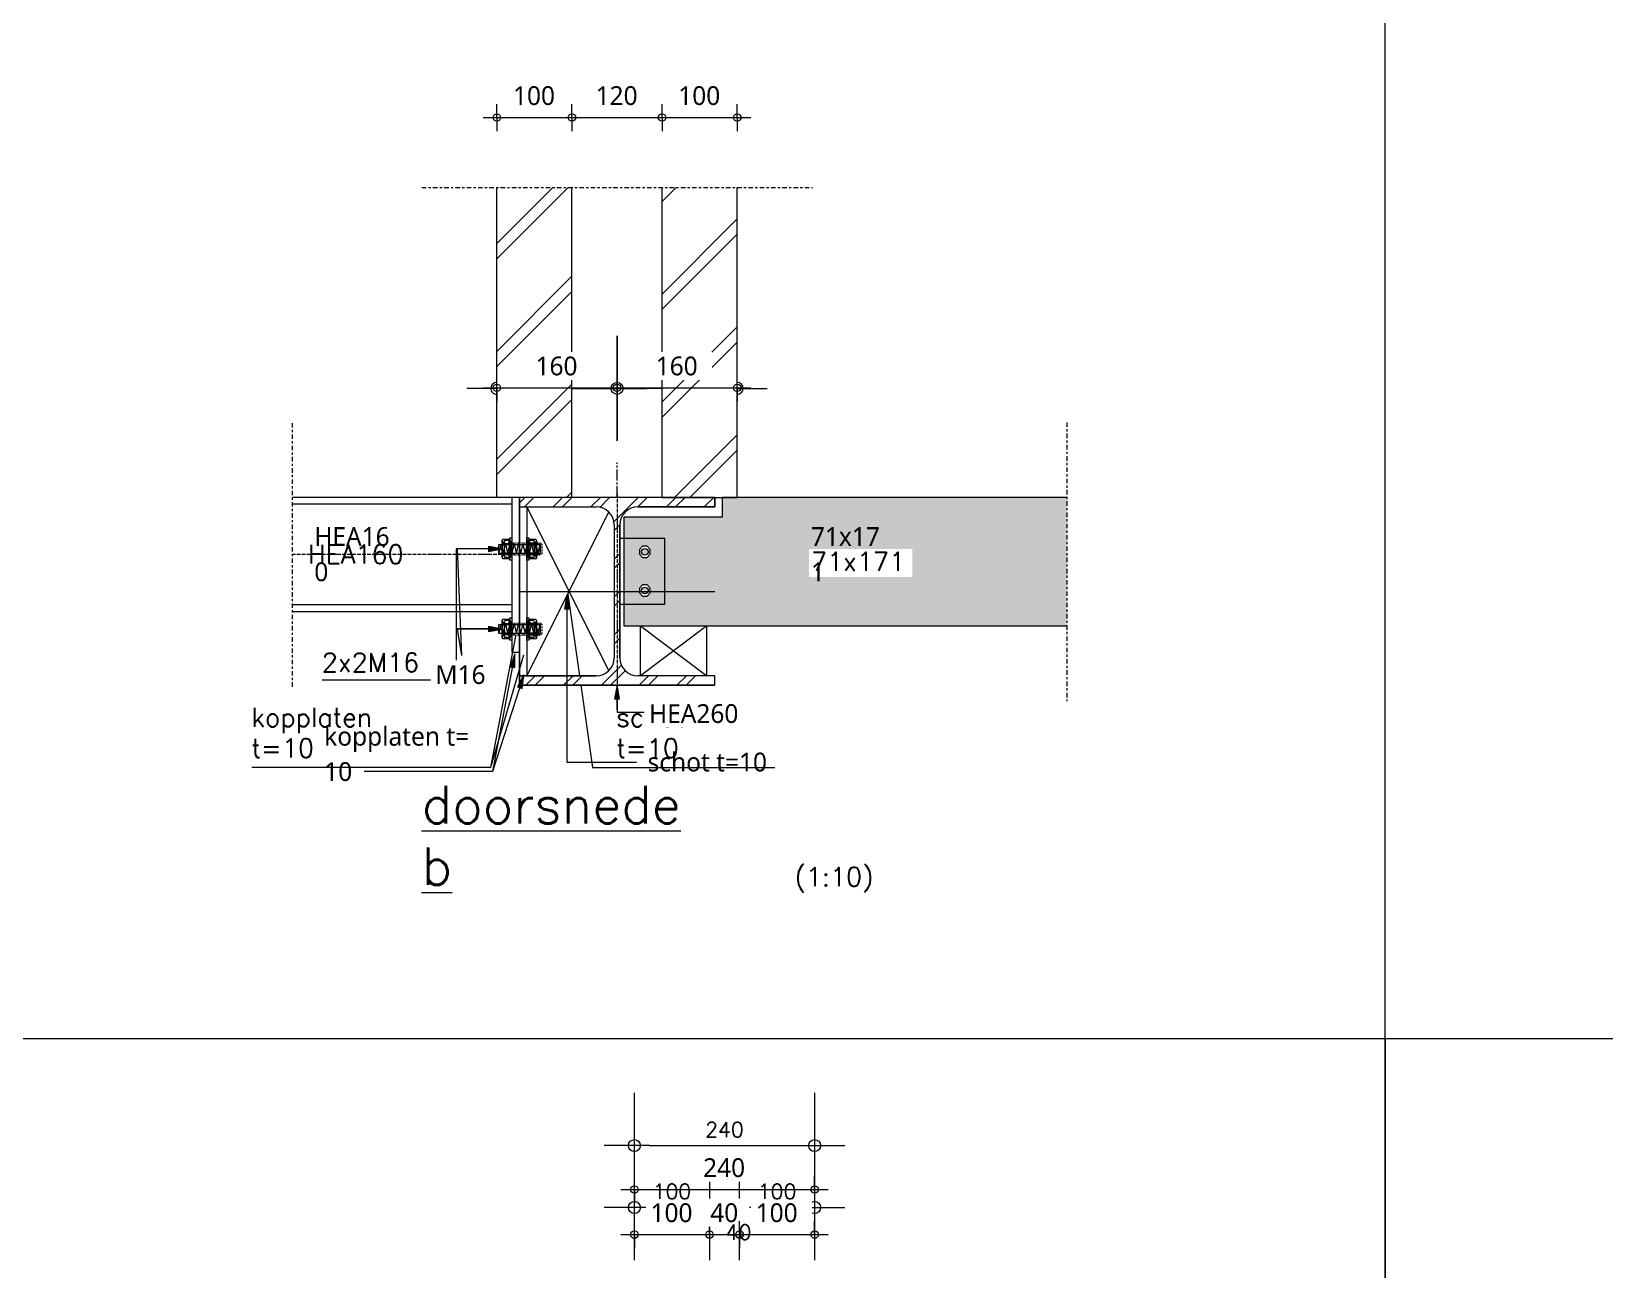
# Model space of a CAD drawing. Header units: millimetres. Extents: x -14163 to 55687, y -143 to 37302.
# Drawn here: x 18803 to 20897, y 29695 to 31343 of the extents above; entities that cross this region are included whole.
import ezdxf

# ---------------------------------------------------------------- set-up
doc = ezdxf.new("R2010")
doc.units = ezdxf.units.MM
for name, pattern in [('Dash', [6.35, 3.175, -3.175]), ('IMPORT-CENTER2 _2_', [571.5, 381, -63.5, 63.5, -63.5]), ('MV_center', [15, 6, -3, 3, -3]), ('MV_hartlijn_staal', [6.6, 5, -0.8, 0, -0.8]), ('Streep 1_1', [2, 1, -1])]:
    doc.linetypes.add(name, pattern=pattern)
for name, color, linetype, lineweight in [('A-ANNO-DIMS', 211, 'Continuous', 13), ('A-ANNO-DIMS-10', 211, 'Continuous', 13), ('A-DETL', 90, 'Continuous', 13), ('A-DETL-GENF', 92, 'Continuous', 18), ('A-DETL-GENF-HDLN', 1, 'Dash', 18), ('A-DETL-IDEN', 3, 'Continuous', 18), ('ARCERING', 55, 'Continuous', 13), ('doorbraakdetails_dwg', 8, 'Continuous', 13), ('G-ANNO-TEXT', 231, 'Continuous', 13), ('MAATVOERING', 1, 'Continuous', 13), ('STAAL', 2, 'Continuous', 13)]:
    doc.layers.add(name, color=color, linetype=linetype, lineweight=lineweight)
doc.styles.add('RomanS', font='romans__.ttf', dxfattribs={"height": 635})
doc.styles.add('RomanS_1', font='romans__.ttf', dxfattribs={"height": 1270})
doc.styles.add('RomanS_2', font='romans__.ttf', dxfattribs={"height": 508})
doc.styles.add('Segoe UI_3', font='segoeui.ttf', dxfattribs={"height": 25})
doc.dimstyles.new('2_5_mm', dxfattribs={"dimscale": 304.8, "dimtxt": 26.184099, "dimasz": 0.032808, "dimexe": 0.059055, "dimexo": 0.0625, "dimgap": 0.029528, "dimtad": 1, "dimdec": 0, "dimzin": 0, "dimdsep": 46, "dimtxsty": 'Segoe UI_3', "dimblk1": 'DOTBLANK', "dimblk2": 'DOTBLANK', "dimsah": 1, "dimcen": 0.09, "dimdle": 0.059055, "dimazin": 0, "dimtfac": 1, "dimtdec": 4, "dimtix": 1, "dimtmove": 0, "dimatfit": 3, "dimfxl": 0.059055, "dimfxlon": 1, "dimtvp": 1, "dimtfill": 1, "dimtolj": 1, "dimtzin": 0, "dimarcsym": 2})
pattern_1 = [(45, (0, 0), (-71.84205, 71.84205), []), (45, (20.32, 0), (-71.84205, 71.84205), [])]

# ---------------------------------------------------------------- blocks, each defined once
blk = doc.blocks.new('doorbraakdetails_dwg_DOT2035-5098677-Details Constructie')
at = {"layer": 'MAATVOERING'}
for p, q in [((0, 17.78), (0, -17.78)), ((-5.08, 0), (10.16, 0))]:
    blk.add_line(p, q, dxfattribs=at)
blk.add_circle((0, 0), 2.03, dxfattribs=at)
blk = doc.blocks.new('doorbraakdetails_dwg_MOER-5098697-Details Constructie')
at = {"layer": 'ARCERING', "color": 2}
for p, q in [((-5.08, 3.74), (-5.08, 0.32)), ((-3.81, 4.06), (3.81, 4.06)), ((-3.81, 0), (3.81, 0)), ((-2.54, 3.74), (-2.54, 0.32)), ((2.54, 3.74), (2.54, 0.32)), ((5.08, 3.74), (5.08, 0.32))]:
    blk.add_line(p, q, dxfattribs=at)
for centre, radius, start, end in [((-3.81, 1.4), 2.66, 61.49293, 118.50707), ((-3.81, 2.66), 2.66, 241.49293, 298.50707), ((0, -6.1), 10.16, 75.52249, 104.47751), ((0, 10.16), 10.16, 255.52249, 284.47751), ((3.81, 1.4), 2.66, 61.49293, 118.50707), ((3.81, 2.66), 2.66, 241.49293, 298.50707)]:
    blk.add_arc(centre, radius, start, end, dxfattribs=at)
blk = doc.blocks.new('doorbraakdetails_dwg_MOER_BOUT_MOER12-5098698-Details Constructie')
at = {"layer": 'ARCERING', "flags": 128}
blk.add_lwpolyline([(-290, 1397), (320, 1251), (-290, 1104), (320, 957), (-290, 810), (320, 664), (-290, 517), (320, 370), (-290, 224), (320, 77), (-290, -70), (320, -216), (-290, -363), (320, -510), (-290, -656), (320, -803), (-290, -950), (320, -1096), (-290, -1243), (320, -1390)], dxfattribs=at)
at = {"layer": 'MAATVOERING', "color": 2, "flags": 128}
blk.add_lwpolyline([(-290, 1397), (320, 1397), (320, -1387), (-290, -1387)], close=True, dxfattribs=at)
at = {"xscale": 112.5, "yscale": 112.5, "zscale": 112.5, "rotation": 180}
for p in [(15, 1042), (15, -538)]:
    blk.add_blockref('doorbraakdetails_dwg_MOER-5098697-Details Constructie', p, dxfattribs=at)
blk = doc.blocks.new('doorbraakdetails_dwg_MOERPLAT-5098699-Details Constructie')
at = {"layer": 'STAAL', "flags": 128}
blk.add_lwpolyline([(-60, 25), (-60, -25), (-25, -63), (25, -63), (60, -25), (60, 25), (25, 63), (-25, 63)], close=True, dxfattribs=at)
at = {"layer": 'STAAL'}
blk.add_circle((0, 0), 38.1, dxfattribs=at)
blk = doc.blocks.new('doorbraakdetails_dwg_HE260A-5098700-Details Constructie')
at = {"layer": 'STAAL', "color": 1, "linetype": 'IMPORT-CENTER2 _2_'}
for p, q in [((0, 0), (0, 1183)), ((0, -7177), (0, -6350))]:
    blk.add_line(p, q, dxfattribs=at)
blk = doc.blocks.new('doorbraakdetails_dwg_DOT2035-V1-Details Constructie')
at = {"color": 250, "lineweight": 13}
blk.add_line((0, 0), (10.16, 0), dxfattribs=at)
for start, end in [(360, 90), (270, 360)]:
    blk.add_arc((0, 0), 2.03, start, end, dxfattribs=at)
blk = doc.blocks.new('doorbraakdetails_dwg_DOT2035-5098676-Details Constructie')
at = {"color": 250, "lineweight": 13}
for p, q in [((0, 17.78), (0, -17.78)), ((-5.08, 0), (10.16, 0))]:
    blk.add_line(p, q, dxfattribs=at)
blk.add_circle((0, 0), 2.03, dxfattribs=at)
blk = doc.blocks.new('doorbraakdetails_dwg-4168051-Details Constructie')
at = {"layer": 'ARCERING'}
h = blk.add_hatch(color=8, dxfattribs=at)
h.paths.add_polyline_path([(124836, 94991), (124836, 99334), (113184, 99334), (113184, 98670), (109862, 98670), (109862, 94991), (124528, 94991)])
h.paths.add_polyline_path([(110646, 96001), (110493, 96001), (110390, 96114), (110390, 96266), (110493, 96378), (110646, 96378), (110749, 96266), (110749, 96114)])
h.paths.add_polyline_path([(110569, 96076), (110599, 96079), (110626, 96091), (110650, 96109), (110668, 96133), (110680, 96160), (110684, 96190), (110680, 96219), (110668, 96247), (110650, 96271), (110626, 96289), (110599, 96300), (110569, 96304), (110540, 96300), (110512, 96289), (110489, 96271), (110470, 96247), (110459, 96219), (110455, 96190), (110459, 96160), (110470, 96133), (110489, 96109), (110512, 96091), (110540, 96079)])
h.paths.add_polyline_path([(116118, 96642), (116118, 97594), (119610, 97594), (119610, 96642), (116903, 96642)])
h.paths.add_polyline_path([(110493, 97309), (110390, 97421), (110390, 97573), (110493, 97686), (110646, 97686), (110749, 97573), (110749, 97421), (110646, 97309)])
h.paths.add_polyline_path([(110569, 97383), (110599, 97387), (110626, 97398), (110650, 97416), (110668, 97440), (110680, 97468), (110684, 97497), (110680, 97527), (110668, 97554), (110650, 97578), (110626, 97596), (110599, 97608), (110569, 97612), (110540, 97608), (110512, 97596), (110489, 97578), (110470, 97554), (110459, 97527), (110455, 97497), (110459, 97468), (110470, 97440), (110491, 97415), (110512, 97398), (110540, 97387)])
h = blk.add_hatch(color=8, dxfattribs=at)
h.paths.add_polyline_path([(109345, 93473), (109355, 93480), (109352, 93480)])
h.paths.add_polyline_path([(109446, 93600), (109451, 93607), (109450, 93607)])
h.paths.add_polyline_path([(109362, 98829), (109355, 98838), (109355, 98836)])
h.paths.add_polyline_path([(109235, 98930), (109228, 98935), (109228, 98934)])
at = {"color": 250, "lineweight": 13}
for p, q in [((108104, 103023), (109120, 103023)), ((111152, 103023), (110136, 103023)), ((107967, 96070), (108359, 93302)), ((105526, 94890), (104193, 94890)), ((106469, 94005), (105349, 90205))]:
    blk.add_line(p, q, dxfattribs=at)
at = {"color": 250, "lineweight": 13, "flags": 128}
for points in [[(105526, 97598), (104193, 97598), (104193, 93155), (99657, 93155)], [(106193, 94644), (105349, 90205), (97279, 90205)], [(108404, 92984), (108797, 90205), (114964, 90205)]]:
    blk.add_lwpolyline(points, dxfattribs=at)
blk.add_lwpolyline([(112666, 94991), (110424, 93302), (110424, 94991), (112666, 93302)], close=True, dxfattribs=at)
at = {"layer": 'MAATVOERING'}
for p, q in [((135605, 2540), (135605, 161390)), ((70786, 81048), (351028, 81048)), ((135605, 81048), (135605, 38252)), ((110723, 77423), (115803, 77423)), ((112755, 75330), (113771, 75330))]:
    blk.add_line(p, q, dxfattribs=at)
at = {"layer": 'MAATVOERING', "flags": 128}
for points in [[(110723, 75330), (112247, 75330), (111739, 75330)], [(114787, 75330), (114279, 75330), (115803, 75330)]]:
    blk.add_lwpolyline(points, dxfattribs=at)
at = {"layer": 'STAAL'}
for p, q in [((105564, 99334), (98658, 99334)), ((106072, 99106), (98658, 99106)), ((106326, 99017), (106326, 93302)), ((124836, 99334), (113692, 99334)), ((106072, 95702), (98658, 95702)), ((106072, 95474), (98658, 95474))]:
    blk.add_line(p, q, dxfattribs=at)
at = {"layer": 'STAAL', "flags": 128}
for points in [[(106072, 99334), (106072, 94109), (106326, 94109)], [(109355, 93480), (106580, 99017), (106580, 93302), (109355, 98838)], [(113184, 99334), (113184, 98670), (109862, 98670), (109862, 94991), (124836, 94991)], [(109724, 97961), (111238, 97961), (111238, 95716), (109724, 95716)]]:
    blk.add_lwpolyline(points, dxfattribs=at)
for name, p, xscale, yscale, zscale, rotation in [('doorbraakdetails_dwg_DOT2035-5098676-Details Constructie', (109628, 103023), 100, 100, 100, 180), ('doorbraakdetails_dwg_DOT2035-V1-Details Constructie', (105564, 103023), 100, 100, 100, 180), ('doorbraakdetails_dwg_MOER_BOUT_MOER12-5098698-Details Constructie', (106336, 97586), 0.5000000000000001, 0.5000000000000001, 0.5000000000000001, 90), ('doorbraakdetails_dwg_MOER_BOUT_MOER12-5098698-Details Constructie', (106336, 94878), 0.5000000000000001, 0.5000000000000001, 0.5000000000000001, 90), ('doorbraakdetails_dwg_DOT2035-5098677-Details Constructie', (110215, 77423), 100, 100, 100, 180), ('doorbraakdetails_dwg_DOT2035-5098677-Details Constructie', (110215, 75330), 100, 100, 100, 180), ('doorbraakdetails_dwg_DOT2035-5098677-Details Constructie', (113771, 75330), 100, 100, 100, 180), ('doorbraakdetails_dwg_DOT2035-5098677-Details Constructie', (113771, 75330), 100, 100, 100, 180)]:
    blk.add_blockref(name, p, dxfattribs=dict(xscale=xscale, yscale=yscale, zscale=zscale, rotation=rotation))
for name, p, xscale, yscale, zscale in [('doorbraakdetails_dwg_DOT2035-5098676-Details Constructie', (109628, 103023), 100, 100, 100), ('doorbraakdetails_dwg_DOT2035-V1-Details Constructie', (113692, 103023), 100, 100, 100), ('doorbraakdetails_dwg_MOERPLAT-5098699-Details Constructie', (110569, 97497), 3, 3, 3), ('doorbraakdetails_dwg_MOERPLAT-5098699-Details Constructie', (110569, 96190), 3, 3, 3), ('doorbraakdetails_dwg_DOT2035-5098677-Details Constructie', (116311, 77423), 100, 100, 100), ('doorbraakdetails_dwg_DOT2035-5098677-Details Constructie', (112755, 75330), 100, 100, 100), ('doorbraakdetails_dwg_DOT2035-5098677-Details Constructie', (112755, 75330), 100, 100, 100), ('doorbraakdetails_dwg_DOT2035-5098677-Details Constructie', (116311, 75330), 100, 100, 100)]:
    blk.add_blockref(name, p, dxfattribs=dict(xscale=xscale, yscale=yscale, zscale=zscale))
blk.add_blockref('doorbraakdetails_dwg_HE260A-5098700-Details Constructie', (109628, 99334))
at = {"layer": 'MAATVOERING', "color": 2, "line_spacing_factor": 0.983083}
for s, insert, char_height, width, attachment_point, style in [('HEA160', (99174, 97736), 635, 4415.41, 1, 'RomanS'), ('71x171', (116186, 97491), 635, 4299.42, 1, 'RomanS'), ('2x2M16', (99647, 94076), 635, 4446.34, 1, 'RomanS'), ('kopplaten\\Pt=10', (97262, 92218), 635, 5559.86, 1, 'RomanS'), ('schot\\Pt=10', (109598, 92218), 635, 3147.24, 1, 'RomanS'), ('HEA260', (110504, 92431), 635, 4415.41, 1, 'RomanS'), ('(1:10)', (115632, 86828), 635, 3618.94, 1, 'RomanS'), ('240', (113263, 78219), 508, 1763.82, 2, 'RomanS_2'), ('100', (111485, 76125), 508, 1763.82, 2, 'RomanS_2'), ('100', (115041, 76125), 508, 1763.82, 2, 'RomanS_2'), ('40', (113736, 74749), 508, 1175.88, 2, 'RomanS_2')]:
    blk.add_mtext(s, dxfattribs=dict(at, insert=insert, char_height=char_height, width=width, attachment_point=attachment_point, style=style))
at = {"layer": 'MAATVOERING', "color": 6, "insert": (103021, 89587), "char_height": 1270, "width": 11898.77, "attachment_point": 1, "line_spacing_factor": 0.983083, "style": 'RomanS_1'}
blk.add_mtext('\\Ldoorsnede\\Pb', dxfattribs=at)
blk = doc.blocks.new('28 Staalprofielen- IPE_HEA_HEB 2d - HEA260-V119-Details Constructie')
at = {"layer": 'A-DETL-GENF', "lineweight": 13}
h = blk.add_hatch(dxfattribs=at)
h.set_pattern_fill('FP_220', color=256, style=0, pattern_type=2)
h.set_pattern_definition([(45, (-19582.515, -30597.745), (-25.144717, 25.144717), []), (45, (-19582.515, -30559.645), (-25.144717, 25.144717), [])])
h.paths.add_polyline_path([(130, -125), (130, -112.5), (27.8, -112.5), (21.5, -111.7), (15.8, -109.3), (10.8, -105.5), (7, -100.5), (4.6, -94.7), (3.8, -88.5), (3.8, 88.5), (4.6, 94.7), (7, 100.5), (10.8, 105.5), (15.8, 109.3), (21.5, 111.7), (27.8, 112.5), (130, 112.5), (130, 125), (-130, 125), (-130, 112.5), (-27.7, 112.5), (-21.5, 111.7), (-15.7, 109.3), (-10.8, 105.5), (-7, 100.5), (-4.6, 94.7), (-3.7, 88.5), (-3.7, -88.5), (-4.6, -94.7), (-7, -100.5), (-10.8, -105.5), (-15.7, -109.3), (-21.5, -111.7), (-27.7, -112.5), (-130, -112.5), (-130, -125), (-13.8, -125)])
at = {"layer": 'A-DETL-GENF', "linetype": 'MV_hartlijn_staal', "lineweight": 13}
blk.add_line((0, 130), (0, -125), dxfattribs=at)
at = {"layer": 'A-DETL-GENF'}
for p, q in [((130, 125), (-130, 125)), ((-130, 125), (-130, 112.5)), ((130, 125), (-130, 125)), ((-130, 125), (-130, 112.5)), ((-130, 112.5), (-27.7, 112.5)), ((-130, 112.5), (-27.7, 112.5)), ((27.8, 112.5), (130, 112.5)), ((130, 112.5), (27.8, 112.5)), ((130, 112.5), (130, 125)), ((130, 125), (130, 112.5)), ((-3.7, 88.5), (-3.7, -88.5)), ((-3.7, 88.5), (-3.7, -88.5)), ((3.8, -88.5), (3.8, 88.5)), ((3.8, 88.5), (3.8, -88.5)), ((-130, 0), (130, 0)), ((-27.7, -112.5), (-130, -112.5)), ((-130, -112.5), (-130, -125)), ((-130, -125), (-130, -112.5)), ((-130, -112.5), (-27.7, -112.5)), ((-130, -125), (130, -125)), ((130, -125), (-130, -125)), ((130, -112.5), (27.8, -112.5)), ((130, -112.5), (27.8, -112.5)), ((130, -125), (130, -112.5)), ((130, -125), (130, -112.5))]:
    blk.add_line(p, q, dxfattribs=at)
for centre, start, end in [((-27.7, 88.5), 0, 90), ((-27.7, 88.5), 360, 90), ((27.8, 88.5), 90, 180), ((27.8, 88.5), 90, 180), ((-27.7, -88.5), 270, 0), ((-27.7, -88.5), 270, 0), ((27.8, -88.5), 180, 270), ((27.8, -88.5), 180, 270)]:
    blk.add_arc(centre, 24, start, end, dxfattribs=at)
blk = doc.blocks.new('00 bout_moer - M16-4299270-Details Constructie')
at = {"layer": 'A-DETL-GENF'}
for p, q in [((-13, 11.6), (-11.7, 13)), ((-13, 11.6), (-11.1, 7.4)), ((-13, -11.1), (-13, 11.6)), ((-11.1, 7.4), (-13, 3.2)), ((-13, 3.2), (-13, -3.2)), ((-11.7, 13), (-4, 13)), ((-11.1, 7.4), (-4.6, 7.4)), ((-4.6, 7.4), (-2.8, 11.6)), ((-2.8, 3.2), (-4.6, 7.4)), ((-4, 13), (-2.8, 11.6)), ((-2.8, 0), (-2.8, 14.9)), ((-2.8, 14.9), (0, 14.9)), ((-2.8, 11.6), (-2.8, 0)), ((-2.8, -3.2), (-2.8, 3.2)), ((-2.8, -14.9), (-2.8, 0)), ((-2.8, 0), (-2.8, -11.1)), ((0, 14.9), (0, -14.9)), ((20, -14.9), (20, 14.9)), ((20, 14.9), (22.8, 14.9)), ((22.8, 14.9), (22.8, 0)), ((22.8, 11.1), (24.2, 13)), ((22.8, 0), (22.8, 11.1)), ((22.8, 11.1), (24.6, 7.2)), ((24.6, 7.2), (22.8, 3.2)), ((22.8, 3.2), (22.8, -3.2)), ((22.8, -11.6), (22.8, 0)), ((22.8, 0), (22.8, -14.9)), ((24.2, 13), (31.8, 13)), ((31.1, 7.2), (24.6, 7.2)), ((31.1, 7.2), (33, 11.1)), ((33, 3.2), (31.1, 7.2)), ((31.8, 13), (33, 11.1)), ((33, 11.1), (33, -11.6)), ((33, -3.2), (33, 3.2)), ((-13, -3.2), (-11.1, -7.2)), ((-11.1, -7.2), (-13, -11.1)), ((-11.8, -13), (-13, -11.1)), ((-4.2, -13), (-11.8, -13)), ((-11.1, -7.2), (-4.6, -7.2)), ((-4.6, -7.2), (-2.8, -3.2)), ((-2.8, -11.1), (-4.6, -7.2)), ((-2.8, -11.1), (-4.2, -13)), ((0, -14.9), (-2.8, -14.9)), ((22.8, -14.9), (20, -14.9)), ((22.8, -3.2), (24.6, -7.4)), ((24.6, -7.4), (22.8, -11.6)), ((24, -13), (22.8, -11.6)), ((31.7, -13), (24, -13)), ((31.1, -7.4), (24.6, -7.4)), ((31.1, -7.4), (33, -3.2)), ((33, -11.6), (31.1, -7.4)), ((33, -11.6), (31.7, -13))]:
    blk.add_line(p, q, dxfattribs=at)
at = {"layer": 'A-DETL-GENF', "linetype": 'Streep 1_1', "lineweight": 13}
for p, q in [((0, 8), (37.7, 8)), ((39.7, 6.5), (37.7, 8)), ((37.7, -8), (37.7, 8)), ((39.7, 6.5), (39.7, -6.5)), ((0, -8), (37.7, -8)), ((39.7, -6.5), (37.7, -8))]:
    blk.add_line(p, q, dxfattribs=at)
at = {"layer": 'A-DETL-GENF-HDLN'}
for p, q in [((0, 8), (1.5, 6.5)), ((0, 8), (0, -8)), ((1.5, 6.5), (37.7, 6.5)), ((0, -8), (1.5, -6.5)), ((1.5, -6.5), (37.7, -6.5))]:
    blk.add_line(p, q, dxfattribs=at)
blk = doc.blocks.new('NLRS_00_DI_maskeer - Type 1-4234386-Details Constructie')
at = {"layer": 'A-DETL-GENF', "linetype": 'MV_center'}
blk.add_line((252, 0), (-100, 0), dxfattribs=at)
blk = doc.blocks.new('NLRS_00_DI_maskeer - Type 1-4234390-Details Constructie')
at = {"layer": 'A-DETL-GENF', "linetype": 'MV_center'}
blk.add_line((271, 0), (-100, 0), dxfattribs=at)
blk = doc.blocks.new('NLRS_00_DI_maskeer - Type 1-4234982-Details Constructie')
at = {"layer": 'A-DETL-GENF', "linetype": 'MV_center'}
blk.add_line((420, 0), (-100, 0), dxfattribs=at)
blk = doc.blocks.new('DIMBLOCK263-Details Constructie')
at = {"layer": 'A-ANNO-DIMS-10'}
for p, q in [((19422.5, 31228.5), (19422.5, 31246.5)), ((19522.5, 31228.5), (19522.5, 31246.5)), ((19404.5, 31228.5), (19522.5, 31228.5)), ((19422.5, 31228.5), (19422.5, 31210.5)), ((19522.5, 31228.5), (19522.5, 31210.5))]:
    blk.add_line(p, q, dxfattribs=at)
for centre in [(19422.5, 31228.5), (19522.5, 31228.5)]:
    blk.add_circle(centre, 5, dxfattribs=at)
at = {"layer": 'A-ANNO-DIMS-10', "color": 0, "insert": (19444, 31270.2), "char_height": 25, "width": 68.555, "attachment_point": 1, "line_spacing_factor": 1.142579, "style": 'Segoe UI_3', "bg_fill": 3, "box_fill_scale": 1.25, "bg_fill_color": 9, "bg_fill_true_color": 13158600, "bg_fill_transparency": 0}
blk.add_mtext('100', dxfattribs=at)
blk = doc.blocks.new('_DotBlank')
at = {"color": 0, "linetype": 'ByBlock', "lineweight": -2}
blk.add_line((-0.5, 0), (-1, 0), dxfattribs=at)
blk.add_circle((0, 0), 0.5, dxfattribs=at)
blk = doc.blocks.new('DIMBLOCK264-Details Constructie')
at = {"layer": 'A-ANNO-DIMS-10'}
for p, q in [((19522.5, 31228.5), (19522.5, 31246.5)), ((19642.5, 31228.5), (19642.5, 31246.5)), ((19522.5, 31228.5), (19642.5, 31228.5)), ((19522.5, 31228.5), (19522.5, 31210.5)), ((19642.5, 31228.5), (19642.5, 31210.5))]:
    blk.add_line(p, q, dxfattribs=at)
for centre in [(19522.5, 31228.5), (19642.5, 31228.5)]:
    blk.add_circle(centre, 5, dxfattribs=at)
at = {"layer": 'A-ANNO-DIMS-10', "color": 0, "insert": (19554, 31270.2), "char_height": 25, "width": 68.555, "attachment_point": 1, "line_spacing_factor": 1.142579, "style": 'Segoe UI_3', "bg_fill": 3, "box_fill_scale": 1.25, "bg_fill_color": 9, "bg_fill_true_color": 13158600, "bg_fill_transparency": 0}
blk.add_mtext('120', dxfattribs=at)
blk = doc.blocks.new('DIMBLOCK265-Details Constructie')
at = {"layer": 'A-ANNO-DIMS-10'}
for p, q in [((19642.5, 31228.5), (19642.5, 31246.5)), ((19742.5, 31228.5), (19742.5, 31246.5)), ((19642.5, 31228.5), (19760.5, 31228.5)), ((19642.5, 31228.5), (19642.5, 31210.5)), ((19742.5, 31228.5), (19742.5, 31210.5))]:
    blk.add_line(p, q, dxfattribs=at)
for centre in [(19642.5, 31228.5), (19742.5, 31228.5)]:
    blk.add_circle(centre, 5, dxfattribs=at)
at = {"layer": 'A-ANNO-DIMS-10', "color": 0, "insert": (19664, 31270.2), "char_height": 25, "width": 68.555, "attachment_point": 1, "line_spacing_factor": 1.142579, "style": 'Segoe UI_3', "bg_fill": 3, "box_fill_scale": 1.25, "bg_fill_color": 9, "bg_fill_true_color": 13158600, "bg_fill_transparency": 0}
blk.add_mtext('100', dxfattribs=at)
blk = doc.blocks.new('DIMBLOCK266-Details Constructie')
at = {"layer": 'A-ANNO-DIMS-10'}
for p, q in [((19404.5, 30868.7), (19582.5, 30868.7)), ((19422.5, 30868.7), (19422.5, 30886.7)), ((19422.5, 30868.7), (19422.5, 30850.7)), ((19582.5, 30868.7), (19582.5, 30886.7)), ((19582.5, 30868.7), (19582.5, 30850.7))]:
    blk.add_line(p, q, dxfattribs=at)
for centre in [(19422.5, 30868.7), (19582.5, 30868.7)]:
    blk.add_circle(centre, 5, dxfattribs=at)
at = {"layer": 'A-ANNO-DIMS-10', "color": 0, "insert": (19474, 30910.3), "char_height": 25, "width": 68.555, "attachment_point": 1, "line_spacing_factor": 1.142579, "style": 'Segoe UI_3', "bg_fill": 3, "box_fill_scale": 1.25, "bg_fill_color": 9, "bg_fill_true_color": 13158600, "bg_fill_transparency": 0}
blk.add_mtext('160', dxfattribs=at)
blk = doc.blocks.new('DIMBLOCK267-Details Constructie')
at = {"layer": 'A-ANNO-DIMS-10'}
for p, q in [((19582.5, 30868.7), (19582.5, 30886.7)), ((19582.5, 30868.7), (19760.5, 30868.7)), ((19582.5, 30868.7), (19582.5, 30850.7)), ((19742.5, 30868.7), (19742.5, 30886.7)), ((19742.5, 30868.7), (19742.5, 30850.7))]:
    blk.add_line(p, q, dxfattribs=at)
for centre in [(19582.5, 30868.7), (19742.5, 30868.7)]:
    blk.add_circle(centre, 5, dxfattribs=at)
at = {"layer": 'A-ANNO-DIMS-10', "color": 0, "insert": (19634, 30910.3), "char_height": 25, "width": 68.555, "attachment_point": 1, "line_spacing_factor": 1.142579, "style": 'Segoe UI_3', "bg_fill": 3, "box_fill_scale": 1.25, "bg_fill_color": 9, "bg_fill_true_color": 13158600, "bg_fill_transparency": 0}
blk.add_mtext('160', dxfattribs=at)
blk = doc.blocks.new('DIMBLOCK306-Details Constructie')
at = {"layer": 'A-ANNO-DIMS-10'}
for p, q in [((19605.6, 29741.6), (19605.6, 29759.6)), ((19705.6, 29741.6), (19705.6, 29759.6)), ((19587.6, 29741.6), (19705.6, 29741.6)), ((19605.6, 29741.6), (19605.6, 29723.6)), ((19705.6, 29741.6), (19705.6, 29723.6))]:
    blk.add_line(p, q, dxfattribs=at)
for centre in [(19605.6, 29741.6), (19705.6, 29741.6)]:
    blk.add_circle(centre, 5, dxfattribs=at)
at = {"layer": 'A-ANNO-DIMS-10', "color": 0, "insert": (19627.1, 29783.2), "char_height": 25, "width": 68.555, "attachment_point": 1, "line_spacing_factor": 1.142579, "style": 'Segoe UI_3', "bg_fill": 3, "box_fill_scale": 1.25, "bg_fill_color": 9, "bg_fill_true_color": 13158600, "bg_fill_transparency": 0}
blk.add_mtext('100', dxfattribs=at)
blk = doc.blocks.new('DIMBLOCK307-Details Constructie')
at = {"layer": 'A-ANNO-DIMS-10'}
for p, q in [((19705.6, 29741.6), (19705.6, 29759.6)), ((19745.6, 29741.6), (19745.6, 29759.6)), ((19705.6, 29741.6), (19745.6, 29741.6)), ((19705.6, 29741.6), (19705.6, 29723.6)), ((19745.6, 29741.6), (19745.6, 29723.6))]:
    blk.add_line(p, q, dxfattribs=at)
for centre in [(19705.6, 29741.6), (19745.6, 29741.6)]:
    blk.add_circle(centre, 5, dxfattribs=at)
at = {"layer": 'A-ANNO-DIMS-10', "color": 0, "insert": (19706.6, 29783.2), "char_height": 25, "width": 45.703, "attachment_point": 1, "line_spacing_factor": 1.142579, "style": 'Segoe UI_3', "bg_fill": 3, "box_fill_scale": 1.25, "bg_fill_color": 9, "bg_fill_true_color": 13158600, "bg_fill_transparency": 0}
blk.add_mtext('40', dxfattribs=at)
blk = doc.blocks.new('DIMBLOCK308-Details Constructie')
at = {"layer": 'A-ANNO-DIMS-10'}
for p, q in [((19745.6, 29741.6), (19745.6, 29759.6)), ((19845.6, 29741.6), (19845.6, 29759.6)), ((19745.6, 29741.6), (19863.6, 29741.6)), ((19745.6, 29741.6), (19745.6, 29723.6)), ((19845.6, 29741.6), (19845.6, 29723.6))]:
    blk.add_line(p, q, dxfattribs=at)
for centre in [(19745.6, 29741.6), (19845.6, 29741.6)]:
    blk.add_circle(centre, 5, dxfattribs=at)
at = {"layer": 'A-ANNO-DIMS-10', "color": 0, "insert": (19767.1, 29783.2), "char_height": 25, "width": 68.555, "attachment_point": 1, "line_spacing_factor": 1.142579, "style": 'Segoe UI_3', "bg_fill": 3, "box_fill_scale": 1.25, "bg_fill_color": 9, "bg_fill_true_color": 13158600, "bg_fill_transparency": 0}
blk.add_mtext('100', dxfattribs=at)
blk = doc.blocks.new('DIMBLOCK309-Details Constructie')
at = {"layer": 'A-ANNO-DIMS-10'}
for p, q in [((19587.6, 29801.6), (19863.6, 29801.6)), ((19605.6, 29801.6), (19605.6, 29819.6)), ((19605.6, 29801.6), (19605.6, 29783.6)), ((19845.6, 29801.6), (19845.6, 29819.6)), ((19845.6, 29801.6), (19845.6, 29783.6))]:
    blk.add_line(p, q, dxfattribs=at)
for centre in [(19605.6, 29801.6), (19845.6, 29801.6)]:
    blk.add_circle(centre, 5, dxfattribs=at)
at = {"layer": 'A-ANNO-DIMS-10', "color": 0, "insert": (19697.1, 29843.2), "char_height": 25, "width": 68.555, "attachment_point": 1, "line_spacing_factor": 1.142579, "style": 'Segoe UI_3', "bg_fill": 3, "box_fill_scale": 1.25, "bg_fill_color": 9, "bg_fill_true_color": 13158600, "bg_fill_transparency": 0}
blk.add_mtext('240', dxfattribs=at)

msp = doc.modelspace()

# ---------------------------------------------------------------- hatches: boundary and pattern name
at = {"layer": 'A-DETL-GENF', "lineweight": 13}
h = msp.add_hatch(dxfattribs=at)
h.set_pattern_fill('FP_115', color=254, style=0, pattern_type=2)
h.set_pattern_definition(pattern_1)
h.paths.add_polyline_path([(19452.5, 30722.7), (19522.5, 30722.7), (19522.5, 31135.5), (19422.5, 31135.5), (19422.5, 30722.7)])
h = msp.add_hatch(dxfattribs=at)
h.set_pattern_fill('FP_115', color=254, style=0, pattern_type=2)
h.set_pattern_definition(pattern_1)
h.paths.add_polyline_path([(19742.5, 30722.7), (19742.5, 31135.5), (19642.5, 31135.5), (19642.5, 30722.7), (19712.5, 30722.7)])
at = {"layer": 'A-DETL-IDEN'}
for points in [[(19429.5, 30654.2), (19411.5, 30657.4), (19411.5, 30651)], [(19429.5, 30547.6), (19411.5, 30550.8), (19411.5, 30544.4)], [(19582.5, 30472.7), (19579.3, 30454.7), (19585.7, 30454.7)]]:
    msp.add_hatch(color=256, dxfattribs=at).paths.add_polyline_path(points)
at = {"layer": 'G-ANNO-TEXT'}
for points in [[(19515.6, 30592.6), (19512.4, 30574.6), (19518.8, 30574.6)], [(19458.5, 30486.6), (19450, 30470.5), (19456, 30468.5)]]:
    msp.add_hatch(color=7, dxfattribs=at).paths.add_polyline_path(points)

# ---------------------------------------------------------------- linework, layer by layer
at = {"layer": 'A-DETL', "lineweight": 18}
for p, q in [((19422.5, 30722.7), (19422.5, 31135.5)), ((19522.5, 30722.7), (19522.5, 31135.5)), ((19642.5, 30722.7), (19642.5, 31135.5)), ((19742.5, 30722.7), (19742.5, 31135.5)), ((19452.5, 30722.7), (19150.6, 30722.7)), ((19442.5, 30722.7), (19442.5, 30517)), ((19452.5, 30472.7), (19452.5, 30722.7)), ((19642.5, 30722.7), (19742.5, 30722.7)), ((19722.5, 30722.7), (19722.5, 30696.6)), ((20181.2, 30722.7), (19722.5, 30722.7)), ((19442.5, 30713.7), (19150.6, 30713.7)), ((19462.5, 30710.2), (19462.5, 30485.2)), ((19571.7, 30492.3), (19462.5, 30710.2)), ((19462.5, 30485.2), (19571.7, 30703.2)), ((19591.7, 30696.6), (19591.7, 30551.7)), ((19722.5, 30696.6), (19591.7, 30696.6)), ((19586.3, 30668.7), (19645.9, 30668.7)), ((19645.9, 30668.7), (19645.9, 30580.3)), ((19616.6, 30657.8), (19612.5, 30653.4)), ((19612.5, 30653.4), (19612.5, 30647.4)), ((19612.5, 30647.4), (19616.6, 30643)), ((19622.6, 30657.8), (19616.6, 30657.8)), ((19616.6, 30643), (19622.6, 30643)), ((19626.6, 30653.4), (19622.6, 30657.8)), ((19622.6, 30643), (19626.6, 30647.4)), ((19626.6, 30647.4), (19626.6, 30653.4)), ((19616.6, 30606.4), (19612.5, 30601.9)), ((19612.5, 30601.9), (19612.5, 30595.9)), ((19612.5, 30595.9), (19616.6, 30591.5)), ((19622.6, 30606.4), (19616.6, 30606.4)), ((19626.6, 30601.9), (19622.6, 30606.4)), ((19622.6, 30591.5), (19626.6, 30595.9)), ((19626.6, 30595.9), (19626.6, 30601.9)), ((19442.5, 30579.7), (19150.6, 30579.7)), ((19645.9, 30580.3), (19586.3, 30580.3)), ((19616.6, 30591.5), (19622.6, 30591.5)), ((19442.5, 30570.7), (19150.6, 30570.7)), ((19591.7, 30551.7), (20181.2, 30551.7)), ((19613.8, 30551.7), (19702.1, 30485.2)), ((19702.1, 30551.7), (19613.8, 30485.2)), ((19613.8, 30485.2), (19613.8, 30551.7)), ((19702.1, 30485.2), (19702.1, 30551.7)), ((19442.5, 30517), (19452.5, 30517))]:
    msp.add_line(p, q, dxfattribs=at)
at = {"layer": 'A-DETL', "linetype": 'MV_hartlijn_staal'}
msp.add_line((19442.5, 30646.7), (19150.6, 30646.7), dxfattribs=at)
at = {"layer": 'A-DETL', "lineweight": 18}
for centre in [(19619.6, 30650.4), (19619.6, 30598.9)]:
    msp.add_circle(centre, 4.5, dxfattribs=at)
at = {"layer": 'A-DETL-IDEN'}
for p, q in [((19369.6, 30654.2), (19375.6, 30512.2)), ((19429.5, 30654.2), (19369.6, 30654.2)), ((19429.5, 30654.2), (19411.5, 30657.4)), ((19411.5, 30657.4), (19411.5, 30651)), ((19411.5, 30651), (19429.5, 30654.2)), ((19369.6, 30547.6), (19375.6, 30512.2)), ((19429.5, 30547.6), (19369.6, 30547.6)), ((19429.5, 30547.6), (19411.5, 30550.8)), ((19411.5, 30550.8), (19411.5, 30544.4)), ((19411.5, 30544.4), (19429.5, 30547.6)), ((19582.5, 30472.7), (19579.3, 30454.7)), ((19585.7, 30454.7), (19582.5, 30472.7)), ((19582.5, 30472.7), (19582.5, 30436.8)), ((19579.3, 30454.7), (19585.7, 30454.7)), ((19582.5, 30436.8), (19624, 30436.8))]:
    msp.add_line(p, q, dxfattribs=at)
at = {"layer": 'G-ANNO-TEXT', "color": 250}
for p, q in [((19515.6, 30592.6), (19512.4, 30574.6)), ((19518.8, 30574.6), (19515.6, 30592.6)), ((19515.6, 30592.6), (19515.6, 30370.6)), ((19512.4, 30574.6), (19518.8, 30574.6)), ((19446.3, 30496.4), (19446.6, 30514.6)), ((19458.5, 30486.6), (19450, 30470.5)), ((19450, 30470.5), (19456, 30468.5)), ((19456, 30468.5), (19458.5, 30486.6)), ((19515.6, 30370.6), (19608.2, 30370.6)), ((19416.8, 30357.9), (19246, 30357.9))]:
    msp.add_line(p, q, dxfattribs=at)

# ---------------------------------------------------------------- block references
at = {"layer": 'A-DETL-GENF', "linetype": 'MV_center'}
for name, p, rotation in [('NLRS_00_DI_maskeer - Type 1-4234982-Details Constructie', (19742.5, 31135.5), 180), ('NLRS_00_DI_maskeer - Type 1-4234386-Details Constructie', (19150.6, 30722.7), 270), ('NLRS_00_DI_maskeer - Type 1-4234390-Details Constructie', (20181.2, 30551.7), 90)]:
    msp.add_blockref(name, p, dxfattribs=dict(at, rotation=rotation))
at = {"layer": 'A-DETL-GENF'}
for name, p in [('28 Staalprofielen- IPE_HEA_HEB 2d - HEA260-V119-Details Constructie', (19582.5, 30597.7)), ('00 bout_moer - M16-4299270-Details Constructie', (19442.5, 30654.2)), ('00 bout_moer - M16-4299270-Details Constructie', (19442.5, 30547.6))]:
    msp.add_blockref(name, p, dxfattribs=at)
at = {"layer": 'doorbraakdetails_dwg', "color": 2, "xscale": 0.039370078740157, "yscale": 0.039370078740157, "zscale": 0.039370078740157}
msp.add_blockref('doorbraakdetails_dwg-4168051-Details Constructie', (15266.4, 26811.9), dxfattribs=at)

# ---------------------------------------------------------------- texts
at = {"layer": 'G-ANNO-TEXT', "color": 7, "char_height": 25, "attachment_point": 1, "style": 'Segoe UI_3'}
for s, insert, width in [('HEA16', (19179.5, 30683.3), 125.865), ('71x17', (19840.6, 30683.3), 112.236), ('0', (19179.5, 30636.3), 23.249), ('1', (19840.6, 30636.3), 23.249), ('kopplaten t=', (19192.7, 30417.4), 243.713), ('10', (19192.7, 30370.4), 46.498), ('schot t=10', (19623.2, 30383.1), 202.025)]:
    msp.add_mtext(s, dxfattribs=dict(at, insert=insert, width=width))

# ---------------------------------------------------------------- next in the draw order: texts
at = {"layer": 'A-DETL-IDEN', "lineweight": 13, "char_height": 25, "attachment_point": 1, "style": 'Segoe UI_3', "bg_fill": 3, "box_fill_scale": 1.25, "bg_fill_color": 9, "bg_fill_true_color": 13158600, "bg_fill_transparency": 0}
for s, insert, width in [('M16', (19340.7, 30499.5), 84.979), ('HEA260', (19625.1, 30447.6), 149.114)]:
    msp.add_mtext(s, dxfattribs=dict(at, insert=insert, width=width))

# ---------------------------------------------------------------- next in the draw order: dimensions: what is measured, and where the dimension line sits
at = {"layer": 'A-ANNO-DIMS'}
for base, p1, p2, override, picture, middle in [((19522.5, 31228.5), (19422.5, 31210.5), (19522.5, 31210.5), {"dimpost": '<>', "dimfxl": 100}, 'DIMBLOCK263-Details Constructie', (19472.5, 31250.5)), ((19582.5, 30868.7), (19422.5, 30886.7), (19582.5, 30850.7), {"dimpost": '<>', "dimfxl": 164}, 'DIMBLOCK266-Details Constructie', (19502.5, 30890.6)), ((19705.6, 29741.6), (19605.6, 29723.6), (19705.6, 29723.6), {"dimpost": '<>', "dimfxl": 100}, 'DIMBLOCK306-Details Constructie', (19655.6, 29763.6))]:
    dim = msp.add_linear_dim(base=base, p1=p1, p2=p2, dimstyle='2_5_mm', override=override, dxfattribs=at)
    dim.commit()
    dim.dimension.update_dxf_attribs({"geometry": picture, "text_midpoint": middle})

# ---------------------------------------------------------------- next in the draw order: hatches: boundary and pattern name
at = {"layer": 'G-ANNO-TEXT'}
msp.add_hatch(color=7, dxfattribs=at).paths.add_polyline_path([(19446.6, 30514.6), (19440.1, 30497.5), (19446.3, 30496.4)])

# ---------------------------------------------------------------- next in the draw order: linework, layer by layer
at = {"layer": 'G-ANNO-TEXT', "color": 250}
for p, q in [((19446.6, 30514.6), (19416.8, 30357.9)), ((19446.6, 30514.6), (19440.1, 30497.5)), ((19440.1, 30497.5), (19446.3, 30496.4)), ((19458.5, 30486.6), (19416.8, 30357.9))]:
    msp.add_line(p, q, dxfattribs=at)

# ---------------------------------------------------------------- next in the draw order: dimensions: what is measured, and where the dimension line sits
at = {"layer": 'A-ANNO-DIMS'}
for base, p1, p2, override, picture, middle in [((19642.5, 31228.5), (19522.5, 31210.5), (19642.5, 31210.5), {"dimpost": '<>', "dimfxl": 120}, 'DIMBLOCK264-Details Constructie', (19582.5, 31250.5)), ((19742.5, 30868.7), (19582.5, 30850.7), (19742.5, 30886.7), {"dimpost": '<>', "dimfxl": 164}, 'DIMBLOCK267-Details Constructie', (19662.5, 30890.6)), ((19745.6, 29741.6), (19705.6, 29723.6), (19745.6, 29723.6), {"dimpost": '<>', "dimfxl": 40}, 'DIMBLOCK307-Details Constructie', (19725.6, 29763.5))]:
    dim = msp.add_linear_dim(base=base, p1=p1, p2=p2, dimstyle='2_5_mm', override=override, dxfattribs=at)
    dim.commit()
    dim.dimension.update_dxf_attribs({"geometry": picture, "text_midpoint": middle})

# ---------------------------------------------------------------- next in the draw order: dimensions: what is measured, and where the dimension line sits
for base, p1, p2, picture, middle in [((19742.5, 31228.5), (19642.5, 31210.5), (19742.5, 31210.5), 'DIMBLOCK265-Details Constructie', (19692.5, 31250.5)), ((19845.6, 29741.6), (19745.6, 29723.6), (19845.6, 29723.6), 'DIMBLOCK308-Details Constructie', (19795.6, 29763.6))]:
    dim = msp.add_linear_dim(base=base, p1=p1, p2=p2, dimstyle='2_5_mm', override={"dimpost": '<>', "dimfxl": 100}, dxfattribs=at)
    dim.commit()
    dim.dimension.update_dxf_attribs({"geometry": picture, "text_midpoint": middle})

# ---------------------------------------------------------------- next in the draw order: dimensions: what is measured, and where the dimension line sits
dim = msp.add_linear_dim(base=(19845.6, 29801.6), p1=(19605.6, 29783.6), p2=(19845.6, 29783.6), dimstyle='2_5_mm', override={"dimpost": '<>', "dimfxl": 240}, dxfattribs=at)
dim.commit()
dim.dimension.update_dxf_attribs({"geometry": 'DIMBLOCK309-Details Constructie', "text_midpoint": (19725.6, 29823.5)})

doc.saveas('drawing.dxf')
